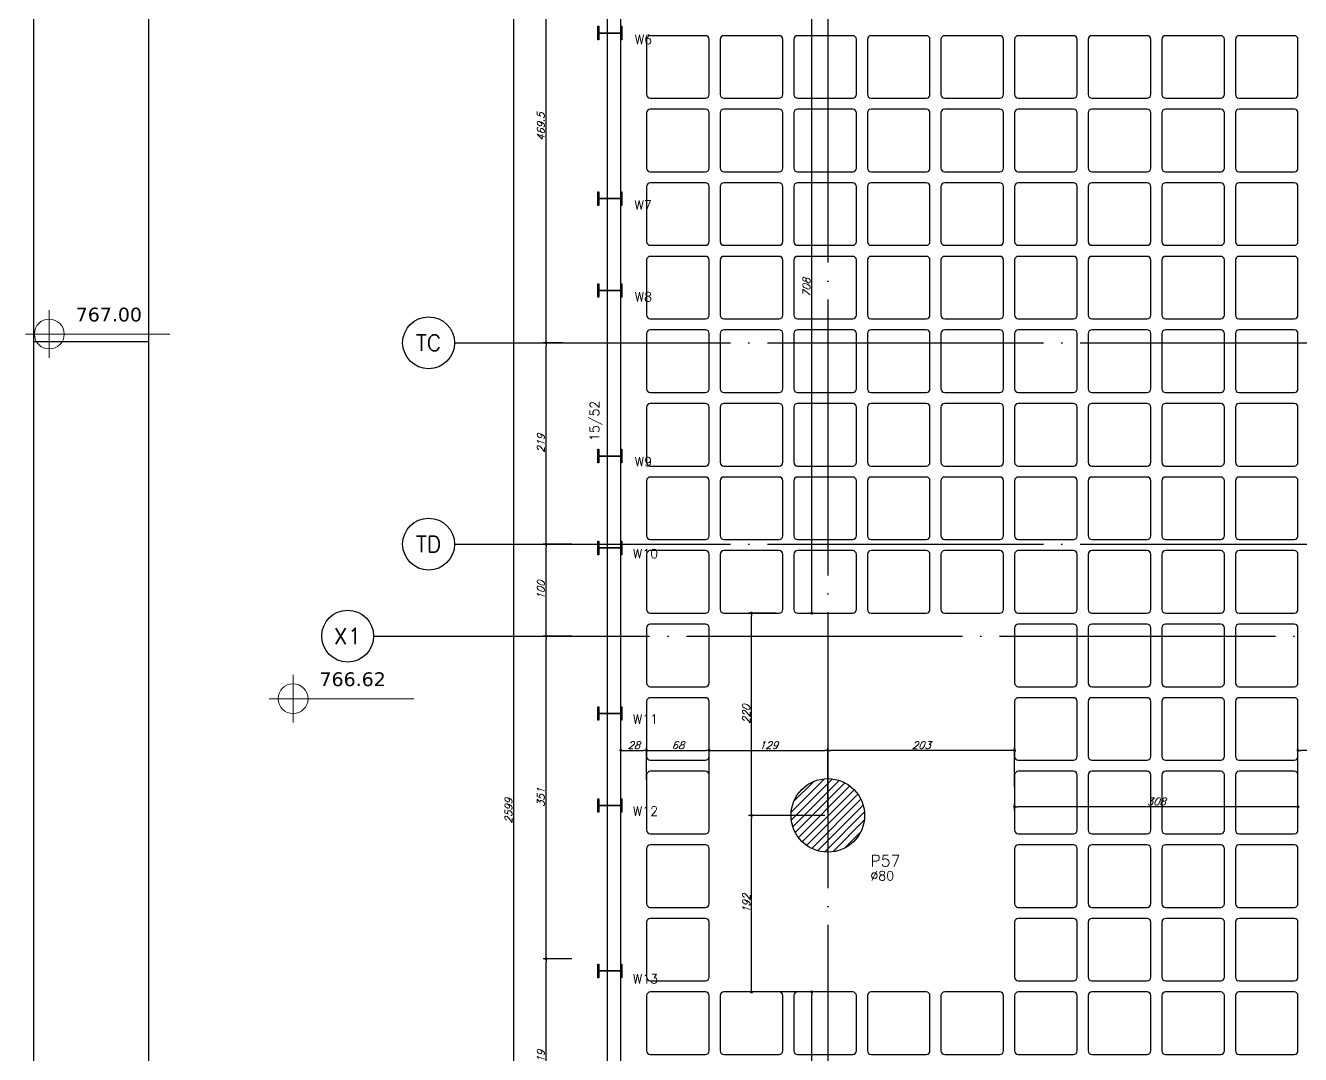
# Model space of a CAD drawing. Extents: x -4172 to 5482, y -2094 to 2406.
# Drawn here: x -4172 to -2786, y 100 to 1219 of the extents above; entities that cross this region are included whole.
import ezdxf
from ezdxf.enums import TextEntityAlignment as Align

# ---------------------------------------------------------------- set-up
doc = ezdxf.new("R2010")
doc.units = 0
doc.header["$LTSCALE"] = 50
doc.header["$MEASUREMENT"] = 0
doc.linetypes.add('EIXO', pattern=[6.8, 6, -0.4, 0, -0.4])
doc.layers.get('0').update_dxf_attribs({"linetype": 'CONTINUOUS'})
doc.layers.get('DEFPOINTS').update_dxf_attribs({"linetype": 'CONTINUOUS'})
for name, color, linetype in [('251', 5, 'CONTINUOUS'), ('F-COTAS', 106, 'CONTINUOUS'), ('F-CUBETA', 1, 'CONTINUOUS'), ('F-EIXO', 12, 'EIXO'), ('F-MARGEM', 1, 'CONTINUOUS'), ('F-PERFIL - W310x52', 4, 'CONTINUOUS'), ('F-PERFIL- W250x38.5', 4, 'CONTINUOUS'), ('F-PILARES-DIM', 172, 'CONTINUOUS'), ('F-PILARES-HACH', 174, 'CONTINUOUS'), ('F-PILARES-NOME', 170, 'CONTINUOUS'), ('F-PILARES-S', 170, 'CONTINUOUS'), ('F-TEXTO', 6, 'CONTINUOUS'), ('F-VIGAS', 3, 'CONTINUOUS'), ('F-VIGAS-DIM', 2, 'CONTINUOUS')]:
    doc.layers.add(name, color=color, linetype=linetype)
doc.layers.add('A-ANNO-NOTE', color=253, linetype='CONTINUOUS', lineweight=9)
doc.styles.add('CP-TEXT-INCL', font='romans.shx', dxfattribs={"oblique": 20})
doc.styles.add('MCP', font='romans.shx')
doc.styles.add('ROMANS', font='romans.shx')
doc.styles.get("Standard").update_dxf_attribs({"font": 'ROMANS.SHX'})
doc.styles.add('Verdana_3', font='verdana.ttf', dxfattribs={"height": 20})
doc.dimstyles.new('CP-COTAS-50', dxfattribs={"dimscale": 0.64, "dimtxt": 12.5, "dimasz": 5, "dimexe": 5, "dimexo": 5, "dimgap": 2.5, "dimtad": 1, "dimdec": 1, "dimdsep": 46, "dimtxsty": 'CP-TEXT-INCL', "dimblk1": 'DOT', "dimblk2": 'DOT', "dimsah": 1, "dimcen": 9, "dimclrd": 256, "dimclre": 256, "dimclrt": 256, "dimadec": 0, "dimazin": 0, "dimtfac": 1, "dimtdec": 1, "dimtmove": 2, "dimatfit": 3, "dimldrblk": 'DOT', "dimfxl": 0, "dimtolj": 1, "dimarcsym": 0})

# ---------------------------------------------------------------- blocks, each defined once
blk = doc.blocks.new('_VAONER063650636500869008690')
at = {"layer": '251', "color": 1}
for p, q in [((-34, 30), (-34, -30)), ((30, 34), (-30, 34)), ((34, -30), (34, 30)), ((-30, -34), (30, -34))]:
    blk.add_line(p, q, dxfattribs=at)
for centre, start, end in [((-30, 30), 90, 180), ((30, 30), 0, 90), ((-30, -30), 180, 270), ((30, -30), 270, 0)]:
    blk.add_arc(centre, 4, start, end, dxfattribs=at)
blk = doc.blocks.new('*U4')
at = {"layer": 'F-EIXO'}
blk.add_line((0, 0), (7197, 0), dxfattribs=at)
at = {"layer": 'F-EIXO', "color": 2, "linetype": 'Continuous'}
blk.add_circle((-28.2072, 0), 28.2072, dxfattribs=at)
at = {"layer": 'F-TEXTO', "style": 'ROMANS'}
blk.add_attdef('EIXO', text='', height=17.5, dxfattribs=at).set_placement((-28.2072, 0), align=Align.MIDDLE_CENTER)
blk = doc.blocks.new('*U5')
at = {"layer": 'F-EIXO'}
blk.add_line((0, 0), (7285, 0), dxfattribs=at)
at = {"layer": 'F-EIXO', "color": 2, "linetype": 'Continuous'}
blk.add_circle((-28.2072, 0), 28.2072, dxfattribs=at)
at = {"layer": 'F-TEXTO', "style": 'ROMANS'}
blk.add_attdef('EIXO', text='', height=17.5, dxfattribs=at).set_placement((-28.2072, 0), align=Align.MIDDLE_CENTER)
blk = doc.blocks.new('*U9')
at = {"layer": 'F-EIXO'}
blk.add_line((0, 0), (0, -3127.9), dxfattribs=at)
at = {"layer": 'F-TEXTO', "style": 'ROMANS'}
blk.add_attdef('EIXO', text='', height=17.5, rotation=360, dxfattribs=at).set_placement((0, 28.2), align=Align.MIDDLE_CENTER)
blk = doc.blocks.new('A0-4L_900')
at = {"layer": 'F-MARGEM', "color": 2}
blk.add_line((0, 59.4), (2.5, 59.4), dxfattribs=at)
blk.add_lwpolyline([(0, 0), (0, 90), (192.9, 90), (192.9, 0)], close=True, dxfattribs=at)
at = {"layer": 'F-MARGEM', "color": 7}
blk.add_lwpolyline([(2.5, 89), (191.9, 89), (191.9, 1), (2.5, 1)], close=True, dxfattribs=at)
blk = doc.blocks.new('_DOT')
at = {"color": 0, "linetype": 'ByBlock'}
blk.add_line((-0.5, 0), (-1, 0), dxfattribs=at)
at = {"color": 0, "linetype": 'ByBlock', "const_width": 0.5}
blk.add_lwpolyline([(-0.25, 0, 1), (0.25, 0, 1)], format="xyb", close=True, dxfattribs=at)
blk = doc.blocks.new('*D104')
at = {"layer": 'DEFPOINTS', "color": 0, "linetype": 'Continuous', "transparency": 16777216}
for p in [(-3641.4, 1664.5), (-3305.7, 1664.5), (-3540, -934.5)]:
    blk.add_point(p, dxfattribs=at)
at = {"layer": 'F-COTAS', "linetype": 'Continuous', "lineweight": -2, "transparency": 16777216}
for p, q in [((-3308.9, 1664.5), (-3644.6, 1664.5)), ((-3641.4, -931.3), (-3641.4, 1661.3)), ((-3543.2, -934.5), (-3644.6, -934.5))]:
    blk.add_line(p, q, dxfattribs=at)
at = {"layer": 'F-COTAS', "linetype": 'Continuous', "lineweight": -2, "transparency": 16777216, "xscale": 3.2, "yscale": 3.2, "zscale": 3.2}
for p, rotation in [((-3641.4, 1664.5), 90), ((-3641.4, -934.5), 270)]:
    blk.add_blockref('_DOT', p, dxfattribs=dict(at, rotation=rotation))
at = {"layer": 'F-COTAS', "linetype": 'Continuous', "transparency": 16777216, "insert": (-3647, 365), "char_height": 8, "attachment_point": 5, "rotation": 90, "style": 'CP-TEXT-INCL'}
blk.add_mtext('\\A1;2599', dxfattribs=at)
blk = doc.blocks.new('*D109')
at = {"layer": 'DEFPOINTS', "color": 0, "linetype": 'Continuous', "transparency": 16777216}
for p in [(-3606.3, 204), (-3575, 204), (-3587.6, -15)]:
    blk.add_point(p, dxfattribs=at)
at = {"layer": 'F-COTAS', "linetype": 'Continuous', "lineweight": -2, "transparency": 16777216}
for p, q in [((-3578.2, 204), (-3609.5, 204)), ((-3606.3, -11.8), (-3606.3, 200.8)), ((-3590.8, -15), (-3609.5, -15))]:
    blk.add_line(p, q, dxfattribs=at)
at = {"layer": 'F-COTAS', "linetype": 'Continuous', "lineweight": -2, "transparency": 16777216, "xscale": 3.2, "yscale": 3.2, "zscale": 3.2}
for p, rotation in [((-3606.3, 204), 90), ((-3606.3, -15), 270)]:
    blk.add_blockref('_DOT', p, dxfattribs=dict(at, rotation=rotation))
at = {"layer": 'F-COTAS', "linetype": 'Continuous', "transparency": 16777216, "insert": (-3611.9, 94.5), "char_height": 8, "attachment_point": 5, "rotation": 90, "style": 'CP-TEXT-INCL'}
blk.add_mtext('\\A1;219', dxfattribs=at)
blk = doc.blocks.new('*D110')
at = {"layer": 'DEFPOINTS', "color": 0, "linetype": 'Continuous', "transparency": 16777216}
for p in [(-3606.3, 555), (-3575, 555), (-3575, 204)]:
    blk.add_point(p, dxfattribs=at)
at = {"layer": 'F-COTAS', "linetype": 'Continuous', "lineweight": -2, "transparency": 16777216}
for p, q in [((-3578.2, 555), (-3609.5, 555)), ((-3606.3, 207.2), (-3606.3, 551.8)), ((-3578.2, 204), (-3609.5, 204))]:
    blk.add_line(p, q, dxfattribs=at)
at = {"layer": 'F-COTAS', "linetype": 'Continuous', "lineweight": -2, "transparency": 16777216, "xscale": 3.2, "yscale": 3.2, "zscale": 3.2}
for p, rotation in [((-3606.3, 555), 90), ((-3606.3, 204), 270)]:
    blk.add_blockref('_DOT', p, dxfattribs=dict(at, rotation=rotation))
at = {"layer": 'F-COTAS', "linetype": 'Continuous', "transparency": 16777216, "insert": (-3611.9, 379.5), "char_height": 8, "attachment_point": 5, "rotation": 90, "style": 'CP-TEXT-INCL'}
blk.add_mtext('\\A1;351', dxfattribs=at)
blk = doc.blocks.new('*D111')
at = {"layer": 'DEFPOINTS', "color": 0, "linetype": 'Continuous', "transparency": 16777216}
for p in [(-3606.3, 655), (-3575, 655), (-3575, 555)]:
    blk.add_point(p, dxfattribs=at)
at = {"layer": 'F-COTAS', "linetype": 'Continuous', "lineweight": -2, "transparency": 16777216}
for p, q in [((-3578.2, 655), (-3609.5, 655)), ((-3606.3, 558.2), (-3606.3, 651.8)), ((-3578.2, 555), (-3609.5, 555))]:
    blk.add_line(p, q, dxfattribs=at)
at = {"layer": 'F-COTAS', "linetype": 'Continuous', "lineweight": -2, "transparency": 16777216, "xscale": 3.2, "yscale": 3.2, "zscale": 3.2}
for p, rotation in [((-3606.3, 655), 90), ((-3606.3, 555), 270)]:
    blk.add_blockref('_DOT', p, dxfattribs=dict(at, rotation=rotation))
at = {"layer": 'F-COTAS', "linetype": 'Continuous', "transparency": 16777216, "insert": (-3611.9, 605), "char_height": 8, "attachment_point": 5, "rotation": 90, "style": 'CP-TEXT-INCL'}
blk.add_mtext('\\A1;100', dxfattribs=at)
blk = doc.blocks.new('*D112')
at = {"layer": 'DEFPOINTS', "color": 0, "linetype": 'Continuous', "transparency": 16777216}
for p in [(-3606.3, 874), (-3585.3, 874), (-3575, 655)]:
    blk.add_point(p, dxfattribs=at)
at = {"layer": 'F-COTAS', "linetype": 'Continuous', "lineweight": -2, "transparency": 16777216}
for p, q in [((-3588.5, 874), (-3609.5, 874)), ((-3606.3, 658.2), (-3606.3, 870.8)), ((-3578.2, 655), (-3609.5, 655))]:
    blk.add_line(p, q, dxfattribs=at)
at = {"layer": 'F-COTAS', "linetype": 'Continuous', "lineweight": -2, "transparency": 16777216, "xscale": 3.2, "yscale": 3.2, "zscale": 3.2}
for p, rotation in [((-3606.3, 874), 90), ((-3606.3, 655), 270)]:
    blk.add_blockref('_DOT', p, dxfattribs=dict(at, rotation=rotation))
at = {"layer": 'F-COTAS', "linetype": 'Continuous', "transparency": 16777216, "insert": (-3611.9, 764.5), "char_height": 8, "attachment_point": 5, "rotation": 90, "style": 'CP-TEXT-INCL'}
blk.add_mtext('\\A1;219', dxfattribs=at)
blk = doc.blocks.new('*D113')
at = {"layer": 'DEFPOINTS', "color": 0, "linetype": 'Continuous', "transparency": 16777216}
for p in [(-3606.3, 1343.5), (-3594.5, 1343.5), (-3585.3, 874)]:
    blk.add_point(p, dxfattribs=at)
at = {"layer": 'F-COTAS', "linetype": 'Continuous', "lineweight": -2, "transparency": 16777216}
for p, q in [((-3597.7, 1343.5), (-3609.5, 1343.5)), ((-3606.3, 877.2), (-3606.3, 1340.3)), ((-3588.5, 874), (-3609.5, 874))]:
    blk.add_line(p, q, dxfattribs=at)
at = {"layer": 'F-COTAS', "linetype": 'Continuous', "lineweight": -2, "transparency": 16777216, "xscale": 3.2, "yscale": 3.2, "zscale": 3.2}
for p, rotation in [((-3606.3, 1343.5), 90), ((-3606.3, 874), 270)]:
    blk.add_blockref('_DOT', p, dxfattribs=dict(at, rotation=rotation))
at = {"layer": 'F-COTAS', "linetype": 'Continuous', "transparency": 16777216, "insert": (-3611.9, 1108.8), "char_height": 8, "attachment_point": 5, "rotation": 90, "style": 'CP-TEXT-INCL'}
blk.add_mtext('\\A1;469.5', dxfattribs=at)
blk = doc.blocks.new('*D371')
at = {"layer": 'DEFPOINTS', "color": 0, "linetype": 'Continuous', "transparency": 16777216}
for p in [(-2789, 430.7), (-2789, 387.1), (-2620, 360)]:
    blk.add_point(p, dxfattribs=at)
at = {"layer": 'F-COTAS', "linetype": 'Continuous', "lineweight": -2, "transparency": 16777216}
for p, q in [((-2789, 390.3), (-2789, 433.9)), ((-2623.2, 430.7), (-2785.8, 430.7)), ((-2620, 363.2), (-2620, 433.9))]:
    blk.add_line(p, q, dxfattribs=at)
at = {"layer": 'F-COTAS', "linetype": 'Continuous', "lineweight": -2, "transparency": 16777216, "xscale": 3.2, "yscale": 3.2, "zscale": 3.2, "rotation": 180}
blk.add_blockref('_DOT', (-2789, 430.7), dxfattribs=at)
at = {"layer": 'F-COTAS', "linetype": 'Continuous', "lineweight": -2, "transparency": 16777216, "xscale": 3.2, "yscale": 3.2, "zscale": 3.2}
blk.add_blockref('_DOT', (-2620, 430.7), dxfattribs=at)
at = {"layer": 'F-COTAS', "linetype": 'Continuous', "transparency": 16777216, "insert": (-2704.5, 436.3), "char_height": 8, "attachment_point": 5, "style": 'CP-TEXT-INCL'}
blk.add_mtext('\\A1;169', dxfattribs=at)
blk = doc.blocks.new('*D372')
at = {"layer": 'DEFPOINTS', "color": 0, "linetype": 'Continuous', "transparency": 16777216}
for p in [(-3097, 369.4), (-3097, 362.6), (-2789, 362.6)]:
    blk.add_point(p, dxfattribs=at)
at = {"layer": 'F-COTAS', "linetype": 'Continuous', "lineweight": -2, "transparency": 16777216}
for p, q in [((-3097, 365.8), (-3097, 372.6)), ((-2792.2, 369.4), (-3093.8, 369.4)), ((-2789, 365.8), (-2789, 372.6))]:
    blk.add_line(p, q, dxfattribs=at)
at = {"layer": 'F-COTAS', "linetype": 'Continuous', "lineweight": -2, "transparency": 16777216, "xscale": 3.2, "yscale": 3.2, "zscale": 3.2, "rotation": 180}
blk.add_blockref('_DOT', (-3097, 369.4), dxfattribs=at)
at = {"layer": 'F-COTAS', "linetype": 'Continuous', "lineweight": -2, "transparency": 16777216, "xscale": 3.2, "yscale": 3.2, "zscale": 3.2}
blk.add_blockref('_DOT', (-2789, 369.4), dxfattribs=at)
at = {"layer": 'F-COTAS', "linetype": 'Continuous', "transparency": 16777216, "insert": (-2943, 375), "char_height": 8, "attachment_point": 5, "style": 'CP-TEXT-INCL'}
blk.add_mtext('\\A1;308', dxfattribs=at)
blk = doc.blocks.new('*D373')
at = {"layer": 'DEFPOINTS', "color": 0, "linetype": 'Continuous', "transparency": 16777216}
for p in [(-3300, 430.7), (-3097, 388), (-3300, 360)]:
    blk.add_point(p, dxfattribs=at)
at = {"layer": 'F-COTAS', "linetype": 'Continuous', "lineweight": -2, "transparency": 16777216}
for p, q in [((-3300, 363.2), (-3300, 433.9)), ((-3100.2, 430.7), (-3296.8, 430.7)), ((-3097, 391.2), (-3097, 433.9))]:
    blk.add_line(p, q, dxfattribs=at)
at = {"layer": 'F-COTAS', "linetype": 'Continuous', "lineweight": -2, "transparency": 16777216, "xscale": 3.2, "yscale": 3.2, "zscale": 3.2, "rotation": 180}
blk.add_blockref('_DOT', (-3300, 430.7), dxfattribs=at)
at = {"layer": 'F-COTAS', "linetype": 'Continuous', "lineweight": -2, "transparency": 16777216, "xscale": 3.2, "yscale": 3.2, "zscale": 3.2}
blk.add_blockref('_DOT', (-3097, 430.7), dxfattribs=at)
at = {"layer": 'F-COTAS', "linetype": 'Continuous', "transparency": 16777216, "insert": (-3198.5, 436.3), "char_height": 8, "attachment_point": 5, "style": 'CP-TEXT-INCL'}
blk.add_mtext('\\A1;203', dxfattribs=at)
blk = doc.blocks.new('*D374')
at = {"layer": 'DEFPOINTS', "color": 0, "linetype": 'Continuous', "transparency": 16777216}
for p in [(-3300, 430.7), (-3429, 384.8), (-3300, 360)]:
    blk.add_point(p, dxfattribs=at)
at = {"layer": 'F-COTAS', "linetype": 'Continuous', "lineweight": -2, "transparency": 16777216}
for p, q in [((-3429, 388), (-3429, 433.9)), ((-3425.8, 430.7), (-3303.2, 430.7)), ((-3300, 363.2), (-3300, 433.9))]:
    blk.add_line(p, q, dxfattribs=at)
at = {"layer": 'F-COTAS', "linetype": 'Continuous', "lineweight": -2, "transparency": 16777216, "xscale": 3.2, "yscale": 3.2, "zscale": 3.2, "rotation": 180}
blk.add_blockref('_DOT', (-3429, 430.7), dxfattribs=at)
at = {"layer": 'F-COTAS', "linetype": 'Continuous', "lineweight": -2, "transparency": 16777216, "xscale": 3.2, "yscale": 3.2, "zscale": 3.2}
blk.add_blockref('_DOT', (-3300, 430.7), dxfattribs=at)
at = {"layer": 'F-COTAS', "linetype": 'Continuous', "transparency": 16777216, "insert": (-3364.5, 436.3), "char_height": 8, "attachment_point": 5, "style": 'CP-TEXT-INCL'}
blk.add_mtext('\\A1;129', dxfattribs=at)
blk = doc.blocks.new('*D395')
at = {"layer": 'DEFPOINTS', "color": 0, "linetype": 'Continuous', "transparency": 16777216}
for p in [(-3317.5, 168), (-3285.5, 168), (-3285.5, -380)]:
    blk.add_point(p, dxfattribs=at)
at = {"layer": 'F-COTAS', "linetype": 'Continuous', "lineweight": -2, "transparency": 16777216}
for p, q in [((-3288.7, 168), (-3320.7, 168)), ((-3317.5, -376.8), (-3317.5, 164.8)), ((-3288.7, -380), (-3320.7, -380))]:
    blk.add_line(p, q, dxfattribs=at)
at = {"layer": 'F-COTAS', "linetype": 'Continuous', "lineweight": -2, "transparency": 16777216, "xscale": 3.2, "yscale": 3.2, "zscale": 3.2}
for p, rotation in [((-3317.5, 168), 90), ((-3317.5, -380), 270)]:
    blk.add_blockref('_DOT', p, dxfattribs=dict(at, rotation=rotation))
at = {"layer": 'F-COTAS', "linetype": 'Continuous', "transparency": 16777216, "insert": (-3323.1, -106), "char_height": 8, "attachment_point": 5, "rotation": 90, "style": 'CP-TEXT-INCL'}
blk.add_mtext('\\A1;548', dxfattribs=at)
blk = doc.blocks.new('*D396')
at = {"layer": 'DEFPOINTS', "color": 0, "linetype": 'Continuous', "transparency": 16777216}
for p in [(-3383, 360), (-3300, 360), (-3311.4, 168)]:
    blk.add_point(p, dxfattribs=at)
at = {"layer": 'F-COTAS', "linetype": 'Continuous', "lineweight": -2, "transparency": 16777216}
for p, q in [((-3303.2, 360), (-3386.2, 360)), ((-3383, 171.2), (-3383, 356.8)), ((-3314.6, 168), (-3386.2, 168))]:
    blk.add_line(p, q, dxfattribs=at)
at = {"layer": 'F-COTAS', "linetype": 'Continuous', "lineweight": -2, "transparency": 16777216, "xscale": 3.2, "yscale": 3.2, "zscale": 3.2}
for p, rotation in [((-3383, 360), 90), ((-3383, 168), 270)]:
    blk.add_blockref('_DOT', p, dxfattribs=dict(at, rotation=rotation))
at = {"layer": 'F-COTAS', "linetype": 'Continuous', "transparency": 16777216, "insert": (-3388.6, 264), "char_height": 8, "attachment_point": 5, "rotation": 90, "style": 'CP-TEXT-INCL'}
blk.add_mtext('\\A1;192', dxfattribs=at)
blk = doc.blocks.new('*D397')
at = {"layer": 'DEFPOINTS', "color": 0, "linetype": 'Continuous', "transparency": 16777216}
for p in [(-3383, 580), (-3353, 580), (-3300, 360)]:
    blk.add_point(p, dxfattribs=at)
at = {"layer": 'F-COTAS', "linetype": 'Continuous', "lineweight": -2, "transparency": 16777216}
for p, q in [((-3356.2, 580), (-3386.2, 580)), ((-3383, 363.2), (-3383, 576.8)), ((-3303.2, 360), (-3386.2, 360))]:
    blk.add_line(p, q, dxfattribs=at)
at = {"layer": 'F-COTAS', "linetype": 'Continuous', "lineweight": -2, "transparency": 16777216, "xscale": 3.2, "yscale": 3.2, "zscale": 3.2}
for p, rotation in [((-3383, 580), 90), ((-3383, 360), 270)]:
    blk.add_blockref('_DOT', p, dxfattribs=dict(at, rotation=rotation))
at = {"layer": 'F-COTAS', "linetype": 'Continuous', "transparency": 16777216, "insert": (-3388.6, 470), "char_height": 8, "attachment_point": 5, "rotation": 90, "style": 'CP-TEXT-INCL'}
blk.add_mtext('\\A1;220', dxfattribs=at)
blk = doc.blocks.new('*D398')
at = {"layer": 'DEFPOINTS', "color": 0, "linetype": 'Continuous', "transparency": 16777216}
for p in [(-3317.5, 1288), (-3317, 1288), (-3317, 580)]:
    blk.add_point(p, dxfattribs=at)
at = {"layer": 'F-COTAS', "linetype": 'Continuous', "lineweight": -2, "transparency": 16777216}
for p, q in [((-3320.2, 1288), (-3320.7, 1288)), ((-3317.5, 583.2), (-3317.5, 1284.8)), ((-3320.2, 580), (-3320.7, 580))]:
    blk.add_line(p, q, dxfattribs=at)
at = {"layer": 'F-COTAS', "linetype": 'Continuous', "lineweight": -2, "transparency": 16777216, "xscale": 3.2, "yscale": 3.2, "zscale": 3.2}
for p, rotation in [((-3317.5, 1288), 90), ((-3317.5, 580), 270)]:
    blk.add_blockref('_DOT', p, dxfattribs=dict(at, rotation=rotation))
at = {"layer": 'F-COTAS', "linetype": 'Continuous', "transparency": 16777216, "insert": (-3323.1, 934), "char_height": 8, "attachment_point": 5, "rotation": 90, "style": 'CP-TEXT-INCL'}
blk.add_mtext('\\A1;708', dxfattribs=at)
blk = doc.blocks.new('*D454')
at = {"layer": 'DEFPOINTS', "color": 0, "linetype": 'Continuous', "transparency": 16777216}
for p in [(-3429, 430.7), (-3497, 395.6), (-3429, 395.6)]:
    blk.add_point(p, dxfattribs=at)
at = {"layer": 'F-COTAS', "linetype": 'Continuous', "lineweight": -2, "transparency": 16777216}
for p, q in [((-3497, 398.8), (-3497, 433.9)), ((-3493.8, 430.7), (-3432.2, 430.7)), ((-3429, 398.8), (-3429, 433.9))]:
    blk.add_line(p, q, dxfattribs=at)
at = {"layer": 'F-COTAS', "linetype": 'Continuous', "lineweight": -2, "transparency": 16777216, "xscale": 3.2, "yscale": 3.2, "zscale": 3.2, "rotation": 180}
blk.add_blockref('_DOT', (-3497, 430.7), dxfattribs=at)
at = {"layer": 'F-COTAS', "linetype": 'Continuous', "lineweight": -2, "transparency": 16777216, "xscale": 3.2, "yscale": 3.2, "zscale": 3.2}
blk.add_blockref('_DOT', (-3429, 430.7), dxfattribs=at)
at = {"layer": 'F-COTAS', "linetype": 'Continuous', "transparency": 16777216, "insert": (-3463, 436.3), "char_height": 8, "attachment_point": 5, "style": 'CP-TEXT-INCL'}
blk.add_mtext('\\A1;68', dxfattribs=at)
blk = doc.blocks.new('*D455')
at = {"layer": 'DEFPOINTS', "color": 0, "linetype": 'Continuous', "transparency": 16777216}
for p in [(-3497, 430.7), (-3525, 425.5), (-3497, 425.5)]:
    blk.add_point(p, dxfattribs=at)
at = {"layer": 'F-COTAS', "linetype": 'Continuous', "lineweight": -2, "transparency": 16777216}
for p, q in [((-3525, 428.7), (-3525, 433.9)), ((-3521.8, 430.7), (-3500.2, 430.7)), ((-3497, 428.7), (-3497, 433.9))]:
    blk.add_line(p, q, dxfattribs=at)
at = {"layer": 'F-COTAS', "linetype": 'Continuous', "lineweight": -2, "transparency": 16777216, "xscale": 3.2, "yscale": 3.2, "zscale": 3.2, "rotation": 180}
blk.add_blockref('_DOT', (-3525, 430.7), dxfattribs=at)
at = {"layer": 'F-COTAS', "linetype": 'Continuous', "lineweight": -2, "transparency": 16777216, "xscale": 3.2, "yscale": 3.2, "zscale": 3.2}
blk.add_blockref('_DOT', (-3497, 430.7), dxfattribs=at)
at = {"layer": 'F-COTAS', "linetype": 'Continuous', "transparency": 16777216, "insert": (-3511, 436.3), "char_height": 8, "attachment_point": 5, "style": 'CP-TEXT-INCL'}
blk.add_mtext('\\A1;28', dxfattribs=at)
blk = doc.blocks.new('LGN-COTA - LGN-COTA-475391-Térreo')
at = {"layer": 'A-ANNO-NOTE'}
for p, q in [((-0.009, -0.238), (-0.009, 0.28)), ((-0.268, 0.021), (1.302, 0.021))]:
    blk.add_line(p, q, dxfattribs=at)
for centre, start, end in [((-0.009, 0.022), 90, 180), ((-0.009, 0.021), 360, 90), ((-0.009, 0.021), 180, 270), ((-0.009, 0.021), 270, 0)]:
    blk.add_arc(centre, 0.162, start, end, dxfattribs=at)
blk = doc.blocks.new('zw$7512')
at = {"layer": 'A-ANNO-NOTE', "xscale": 100, "yscale": 100, "zscale": 100}
for p in [(-3945.8, 667.4), (-3680.8, 270.8)]:
    blk.add_blockref('LGN-COTA - LGN-COTA-475391-Térreo', p, dxfattribs=at)
at = {"layer": 'A-ANNO-NOTE', "style": 'Verdana_3'}
for s, p in [('767.00', (-3918, 683.2)), ('766.62', (-3653, 286.6))]:
    blk.add_text(s, height=15, dxfattribs=at).set_placement(p)
blk = doc.blocks.new('A$C44D756D9')
at = {"layer": 'F-PERFIL- W250x38.5', "linetype": 'Continuous'}
for p, q in [((-225, -286), (-225, -271.3)), ((-225, -271.3), (-223.9, -271.3)), ((-223.9, -271.3), (-223.9, -278.3)), ((-199.9, -278.3), (-199.9, -271.3)), ((-199.9, -271.3), (-198.8, -271.3)), ((-198.8, -271.3), (-198.8, -286)), ((-223.9, -286), (-225, -286)), ((-223.9, -278.3), (-199.9, -278.3)), ((-199.9, -279), (-223.9, -279)), ((-223.9, -279), (-223.9, -286)), ((-199.9, -286), (-199.9, -279)), ((-198.8, -286), (-199.9, -286)), ((-225, -466), (-225, -451.3)), ((-225, -451.3), (-223.9, -451.3)), ((-223.9, -451.3), (-223.9, -458.3)), ((-199.9, -458.3), (-199.9, -451.3)), ((-199.9, -451.3), (-198.8, -451.3)), ((-198.8, -451.3), (-198.8, -466)), ((-223.9, -466), (-225, -466)), ((-223.9, -458.3), (-199.9, -458.3)), ((-199.9, -459), (-223.9, -459)), ((-223.9, -459), (-223.9, -466)), ((-199.9, -466), (-199.9, -459)), ((-198.8, -466), (-199.9, -466)), ((-225, -566), (-225, -551.3)), ((-225, -551.3), (-223.9, -551.3)), ((-223.9, -551.3), (-223.9, -558.3)), ((-199.9, -558.3), (-199.9, -551.3)), ((-199.9, -551.3), (-198.8, -551.3)), ((-198.8, -551.3), (-198.8, -566)), ((-223.9, -566), (-225, -566)), ((-223.9, -558.3), (-199.9, -558.3)), ((-199.9, -559), (-223.9, -559)), ((-223.9, -559), (-223.9, -566)), ((-199.9, -566), (-199.9, -559)), ((-198.8, -566), (-199.9, -566)), ((-225, -746), (-225, -731.3)), ((-225, -731.3), (-223.9, -731.3)), ((-223.9, -731.3), (-223.9, -738.3)), ((-199.9, -738.3), (-199.9, -731.3)), ((-199.9, -731.3), (-198.8, -731.3)), ((-198.8, -731.3), (-198.8, -746)), ((-223.9, -746), (-225, -746)), ((-223.9, -738.3), (-199.9, -738.3)), ((-199.9, -739), (-223.9, -739)), ((-223.9, -739), (-223.9, -746)), ((-199.9, -746), (-199.9, -739)), ((-198.8, -746), (-199.9, -746)), ((-225, -846), (-225, -831.3)), ((-225, -831.3), (-223.9, -831.3)), ((-223.9, -831.3), (-223.9, -838.3)), ((-199.9, -838.3), (-199.9, -831.3)), ((-199.9, -831.3), (-198.8, -831.3)), ((-198.8, -831.3), (-198.8, -846)), ((-223.9, -838.3), (-199.9, -838.3)), ((-199.9, -839), (-223.9, -839)), ((-223.9, -839), (-223.9, -846)), ((-199.9, -846), (-199.9, -839)), ((-223.9, -846), (-225, -846)), ((-198.8, -846), (-199.9, -846)), ((-225, -1026), (-225, -1011.3)), ((-225, -1011.3), (-223.9, -1011.3)), ((-223.9, -1011.3), (-223.9, -1018.3)), ((-199.9, -1018.3), (-199.9, -1011.3)), ((-199.9, -1011.3), (-198.8, -1011.3)), ((-198.8, -1011.3), (-198.8, -1026)), ((-223.9, -1018.3), (-199.9, -1018.3)), ((-199.9, -1019), (-223.9, -1019)), ((-223.9, -1019), (-223.9, -1026)), ((-199.9, -1026), (-199.9, -1019)), ((-223.9, -1026), (-225, -1026)), ((-198.8, -1026), (-199.9, -1026)), ((-225, -1126), (-225, -1111.3)), ((-225, -1111.3), (-223.9, -1111.3)), ((-223.9, -1111.3), (-223.9, -1118.3)), ((-223.9, -1118.3), (-199.9, -1118.3)), ((-199.9, -1119), (-223.9, -1119)), ((-223.9, -1119), (-223.9, -1126)), ((-199.9, -1118.3), (-199.9, -1111.3)), ((-199.9, -1111.3), (-198.8, -1111.3)), ((-199.9, -1126), (-199.9, -1119)), ((-198.8, -1111.3), (-198.8, -1126)), ((-223.9, -1126), (-225, -1126)), ((-198.8, -1126), (-199.9, -1126)), ((-225, -1306), (-225, -1291.3)), ((-225, -1291.3), (-223.9, -1291.3)), ((-223.9, -1291.3), (-223.9, -1298.3)), ((-223.9, -1298.3), (-199.9, -1298.3)), ((-199.9, -1299), (-223.9, -1299)), ((-223.9, -1299), (-223.9, -1306)), ((-199.9, -1298.3), (-199.9, -1291.3)), ((-199.9, -1291.3), (-198.8, -1291.3)), ((-199.9, -1306), (-199.9, -1299)), ((-198.8, -1291.3), (-198.8, -1306)), ((-223.9, -1306), (-225, -1306)), ((-198.8, -1306), (-199.9, -1306))]:
    blk.add_line(p, q, dxfattribs=at)
for points in [[(-198.8, -271.3), (-198.8, -286), (-199.9, -286), (-199.9, -279), (-223.9, -279), (-223.9, -286), (-225, -286), (-225, -271.3), (-223.9, -271.3), (-223.9, -278.3), (-199.9, -278.3), (-199.9, -271.3)], [(-198.8, -451.3), (-198.8, -466), (-199.9, -466), (-199.9, -459), (-223.9, -459), (-223.9, -466), (-225, -466), (-225, -451.3), (-223.9, -451.3), (-223.9, -458.3), (-199.9, -458.3), (-199.9, -451.3)], [(-198.8, -551.3), (-198.8, -566), (-199.9, -566), (-199.9, -559), (-223.9, -559), (-223.9, -566), (-225, -566), (-225, -551.3), (-223.9, -551.3), (-223.9, -558.3), (-199.9, -558.3), (-199.9, -551.3)], [(-198.8, -731.3), (-198.8, -746), (-199.9, -746), (-199.9, -739), (-223.9, -739), (-223.9, -746), (-225, -746), (-225, -731.3), (-223.9, -731.3), (-223.9, -738.3), (-199.9, -738.3), (-199.9, -731.3)], [(-198.8, -831.3), (-198.8, -846), (-199.9, -846), (-199.9, -839), (-223.9, -839), (-223.9, -846), (-225, -846), (-225, -831.3), (-223.9, -831.3), (-223.9, -838.3), (-199.9, -838.3), (-199.9, -831.3)], [(-198.8, -1011.3), (-198.8, -1026), (-199.9, -1026), (-199.9, -1019), (-223.9, -1019), (-223.9, -1026), (-225, -1026), (-225, -1011.3), (-223.9, -1011.3), (-223.9, -1018.3), (-199.9, -1018.3), (-199.9, -1011.3)], [(-198.8, -1111.3), (-198.8, -1126), (-199.9, -1126), (-199.9, -1119), (-223.9, -1119), (-223.9, -1126), (-225, -1126), (-225, -1111.3), (-223.9, -1111.3), (-223.9, -1118.3), (-199.9, -1118.3), (-199.9, -1111.3)], [(-198.8, -1291.3), (-198.8, -1306), (-199.9, -1306), (-199.9, -1299), (-223.9, -1299), (-223.9, -1306), (-225, -1306), (-225, -1291.3), (-223.9, -1291.3), (-223.9, -1298.3), (-199.9, -1298.3), (-199.9, -1291.3)]]:
    blk.add_lwpolyline(points, close=True, dxfattribs=at)
at = {"layer": 'F-PILARES-NOME'}
for s, p in [('W6', (-184.9, -290.6)), ('W7', (-185.2, -470.6)), ('W8', (-185, -570.6)), ('W9', (-185, -749.8)), ('W10', (-186.9, -849.8)), ('W11', (-186.9, -1029.8)), ('W12', (-186.9, -1129.8)), ('W13', (-186.9, -1312.2))]:
    blk.add_text(s, height=10, dxfattribs=at).set_placement(p)

msp = doc.modelspace()

# ---------------------------------------------------------------- hatches: boundary and pattern name
at = {"layer": 'F-PILARES-HACH', "linetype": 'Continuous'}
h = msp.add_hatch(dxfattribs=at)
h.set_pattern_fill('ANSI31', color=256, scale=50)
edge = h.paths.add_edge_path()
edge.add_arc((-3300, 360), 40, 0, 360)

# ---------------------------------------------------------------- linework, layer by layer
at = {"layer": 'F-PILARES-S', "linetype": 'Continuous'}
msp.add_circle((-3300, 360), 40, dxfattribs=at)
at = {"layer": 'F-VIGAS'}
for points in [[(-3290, 1664.5), (-3305.701, 1664.5), (-3540, 1430.201), (-3540, -934.5), (-1249.5, -934.5), (-1249.5, -524.5)], [(-1264.5, -524.5), (-1264.5, -919.5), (-3525, -919.5), (-3525, 1423.988), (-3299.488, 1649.5), (-3290, 1649.5)]]:
    msp.add_lwpolyline(points, dxfattribs=at)

# ---------------------------------------------------------------- block references
at = {"layer": 'A-ANNO-NOTE', "linetype": 'Continuous'}
msp.add_blockref('zw$7512', (-199.5, 214), dxfattribs=at)
at = {"layer": 'F-CUBETA'}
for p in [(-3463, 1174), (-3383, 1174), (-3303, 1174), (-3223, 1174), (-3143, 1174), (-3063, 1174), (-2983, 1174), (-2903, 1174), (-2823, 1174), (-3463, 1094), (-3383, 1094), (-3303, 1094), (-3223, 1094), (-3143, 1094), (-3063, 1094), (-2983, 1094), (-2903, 1094), (-2823, 1094), (-3463, 1014), (-3383, 1014), (-3303, 1014), (-3223, 1014), (-3143, 1014), (-3063, 1014), (-2983, 1014), (-2903, 1014), (-2823, 1014), (-3463, 934), (-3383, 934), (-3303, 934), (-3223, 934), (-3143, 934), (-3063, 934), (-2983, 934), (-2903, 934), (-2823, 934), (-3463, 854), (-3383, 854), (-3303, 854), (-3223, 854), (-3143, 854), (-3063, 854), (-2983, 854), (-2903, 854), (-2823, 854), (-3463, 774), (-3383, 774), (-3303, 774), (-3223, 774), (-3143, 774), (-3063, 774), (-2983, 774), (-2903, 774), (-2823, 774), (-3463, 694), (-3383, 694), (-3303, 694), (-3223, 694), (-3143, 694), (-3063, 694), (-2983, 694), (-2903, 694), (-2823, 694), (-3463, 614), (-3383, 614), (-3303, 614), (-3223, 614), (-3143, 614), (-3063, 614), (-2983, 614), (-2903, 614), (-2823, 614), (-3463, 534), (-3063, 534), (-2983, 534), (-2903, 534), (-2823, 534), (-3463, 454), (-3063, 454), (-2983, 454), (-2903, 454), (-2823, 454), (-3463, 374), (-3063, 374), (-2983, 374), (-2903, 374), (-2823, 374), (-3463, 294), (-3063, 294), (-2983, 294), (-2903, 294), (-2823, 294), (-3463, 214), (-3063, 214), (-2983, 214), (-2903, 214), (-2823, 214), (-3463, 134), (-3383, 134), (-3303, 134), (-3223, 134), (-3143, 134), (-3063, 134), (-2983, 134), (-2903, 134), (-2823, 134)]:
    msp.add_blockref('_VAONER063650636500869008690', p, dxfattribs=at)
at = {"layer": 'F-EIXO', "linetype": 'Continuous'}
msp.add_blockref('*U9', (-3300, 1941.357), dxfattribs=at)
for name, p, values in [('*U4', (-3705.761, 874), {'EIXO': 'TC'}), ('*U4', (-3705.761, 655), {'EIXO': 'TD'}), ('*U5', (-3793.715, 555), {'EIXO': 'X1'})]:
    msp.add_blockref(name, p, dxfattribs=at).add_auto_attribs(values)
at = {"layer": 'F-MARGEM', "linetype": 'Continuous', "xscale": 50, "yscale": 50, "zscale": 50}
msp.add_blockref('A0-4L_900', (-4162.872, -2094.493), dxfattribs=at)
at = {"layer": 'F-PERFIL - W310x52'}
msp.add_blockref('A$C44D756D9', (-3325, 1489.5), dxfattribs=at)

# ---------------------------------------------------------------- texts
at = {"layer": 'F-PILARES-DIM', "linetype": 'Continuous', "style": 'MCP'}
msp.add_text('%%c80', height=10, dxfattribs=at).set_placement((-3253.75, 289.375))
at = {"layer": 'F-PILARES-NOME', "linetype": 'Continuous', "style": 'MCP'}
msp.add_text('P57', height=12.5, dxfattribs=at).set_placement((-3253.75, 304.375))
at = {"layer": 'F-VIGAS-DIM', "linetype": 'Continuous', "style": 'MCP'}
msp.add_text('15/52', height=10, rotation=90, dxfattribs=at).set_placement((-3548.592, 767.191))

# ---------------------------------------------------------------- dimensions: what is measured, and where the dimension line sits
at = {"layer": 'F-COTAS', "linetype": 'Continuous'}
for base, p1, p2, picture, middle in [((-3641.383, 1664.5), (-3540, -934.5), (-3305.701, 1664.5), '*D104', (-3646.983, 365)), ((-3606.309, 1343.5), (-3585.336, 874), (-3594.528, 1343.5), '*D113', (-3611.909, 1108.75)), ((-3606.309, 874), (-3574.961, 655), (-3585.336, 874), '*D112', (-3611.909, 764.5)), ((-3606.309, 655), (-3574.961, 555), (-3574.961, 655), '*D111', (-3611.909, 605)), ((-3606.309, 555), (-3574.961, 204), (-3574.961, 555), '*D110', (-3611.909, 379.5)), ((-3606.309, 204), (-3587.6, -15), (-3574.961, 204), '*D109', (-3611.909, 94.5))]:
    dim = msp.add_linear_dim(base=base, p1=p1, p2=p2, angle=90, dimstyle='CP-COTAS-50', dxfattribs=at)
    dim.commit()
    dim.dimension.update_dxf_attribs({"geometry": picture, "text_midpoint": middle})
for base, p1, p2, picture, middle in [((-3317.549, 1288), (-3316.977, 580), (-3316.977, 1288), '*D398', (-3323.149, 934)), ((-3382.987, 580), (-3300, 360), (-3353, 580), '*D397', (-3388.587, 470)), ((-3382.987, 360), (-3311.378, 168), (-3300, 360), '*D396', (-3388.587, 264)), ((-3317.549, 168), (-3285.465, -380), (-3285.465, 168), '*D395', (-3323.149, -106))]:
    dim = msp.add_linear_dim(base=base, p1=p1, p2=p2, angle=90, dimstyle='CP-COTAS-50', override={"dimfxl": 7.5}, dxfattribs=at)
    dim.commit()
    dim.dimension.update_dxf_attribs({"geometry": picture, "text_midpoint": middle})
for base, p1, p2, picture, middle in [((-3497, 430.688), (-3525, 425.529), (-3497, 425.529), '*D455', (-3511, 436.288)), ((-3429, 430.688), (-3497, 395.589), (-3429, 395.589), '*D454', (-3463, 436.288)), ((-3300, 430.688), (-3429, 384.788), (-3300, 360), '*D374', (-3364.5, 436.288)), ((-3300, 430.688), (-3097, 387.955), (-3300, 360), '*D373', (-3198.5, 436.288)), ((-2789, 430.688), (-2620, 360), (-2789, 387.134), '*D371', (-2704.5, 436.288)), ((-3097, 369.395), (-2789, 362.597), (-3097, 362.597), '*D372', (-2943, 374.995))]:
    dim = msp.add_linear_dim(base=base, p1=p1, p2=p2, dimstyle='CP-COTAS-50', override={"dimfxl": 7.5}, dxfattribs=at)
    dim.commit()
    dim.dimension.update_dxf_attribs({"geometry": picture, "text_midpoint": middle})

doc.saveas('drawing.dxf')
